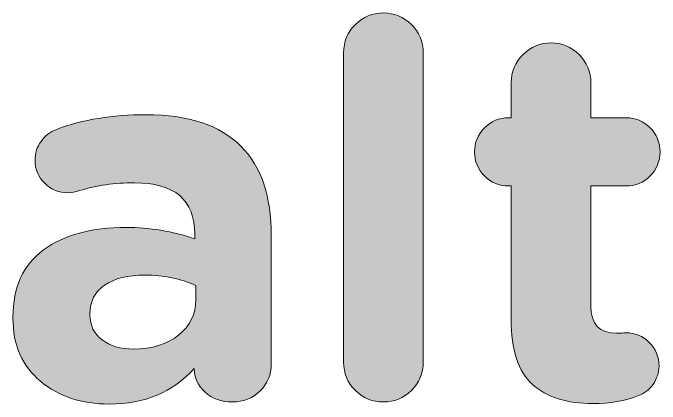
# Model space of a CAD drawing. Header units: inches. Extents: x 10 to 279, y -157 to -9.
# Drawn here: x 224.645 to 228.566, y -133.146 to -130.778 of the extents above; entities that cross this region are included whole.
import ezdxf

# ---------------------------------------------------------------- set-up
doc = ezdxf.new("R2010")
doc.units = ezdxf.units.IN
doc.header["$MEASUREMENT"] = 0
doc.layers.add('Layer 1', color=7, linetype='Continuous')

# ---------------------------------------------------------------- blocks, each defined once
blk = doc.blocks.new('block 55')
at = {"layer": 'Layer 1'}
h = blk.add_hatch(color=7, dxfattribs=at)
h.dxf.hatch_style = 2
edge = h.paths.add_edge_path()
edge.add_spline(control_points=[(226.6487, -132.8925), (226.6487, -132.8925), (226.6487, -131.0192), (226.6487, -131.0192), (226.6487, -130.9515), (226.6725, -130.8943), (226.72, -130.8478), (226.7679, -130.8011), (226.8244, -130.7779), (226.8899, -130.7779), (226.9553, -130.7779), (227.0122, -130.8011), (227.0597, -130.8478), (227.1076, -130.8943), (227.131, -130.9515), (227.131, -131.0192), (227.131, -131.0192), (227.131, -132.8925), (227.131, -132.8925), (227.131, -132.9602), (227.1076, -133.0174), (227.0597, -133.0639), (227.0122, -133.1106), (226.9553, -133.1338), (226.8899, -133.1338), (226.8244, -133.1338), (226.7679, -133.1106), (226.72, -133.0639), (226.6725, -133.0174), (226.6487, -132.9602), (226.6487, -132.8925)], knot_values=[0, 0, 0, 0, 1, 1, 1, 2, 2, 2, 3, 3, 3, 4, 4, 4, 5, 5, 5, 6, 6, 6, 7, 7, 7, 8, 8, 8, 9, 9, 9, 10, 10, 10, 10], degree=3, periodic=1)
h = blk.add_hatch(color=7, dxfattribs=at)
h.dxf.hatch_style = 2
edge = h.paths.add_edge_path()
edge.add_spline(control_points=[(228.1597, -133.1433), (228.0012, -133.1433), (227.8786, -133.1047), (227.7932, -133.0274), (227.7074, -132.9502), (227.6643, -132.8184), (227.6643, -132.632), (227.6643, -132.632), (227.6643, -131.8257), (227.6643, -131.8257), (227.6643, -131.8257), (227.6485, -131.8257), (227.6485, -131.8257), (227.5913, -131.8257), (227.5427, -131.8056), (227.5024, -131.7653), (227.4624, -131.7251), (227.4424, -131.6764), (227.4424, -131.6194), (227.4424, -131.5622), (227.4624, -131.5134), (227.5024, -131.4733), (227.5427, -131.433), (227.5913, -131.4128), (227.6485, -131.4128), (227.6485, -131.4128), (227.6643, -131.4128), (227.6643, -131.4128), (227.6643, -131.4128), (227.6643, -131.2003), (227.6643, -131.2003), (227.6643, -131.1346), (227.6884, -131.078), (227.736, -131.0302), (227.7835, -130.9827), (227.84, -130.9589), (227.9058, -130.9589), (227.9716, -130.9589), (228.0281, -130.9827), (228.0757, -131.0302), (228.1232, -131.078), (228.1473, -131.1346), (228.1473, -131.2003), (228.1473, -131.2003), (228.1473, -131.4128), (228.1473, -131.4128), (228.1473, -131.4128), (228.3599, -131.4128), (228.3599, -131.4128), (228.4171, -131.4128), (228.4656, -131.433), (228.5059, -131.4733), (228.5463, -131.5134), (228.5662, -131.5622), (228.5662, -131.6194), (228.5662, -131.6764), (228.5463, -131.7251), (228.5059, -131.7653), (228.4656, -131.8056), (228.4171, -131.8257), (228.3599, -131.8257), (228.3599, -131.8257), (228.1473, -131.8257), (228.1473, -131.8257), (228.1473, -131.8257), (228.1473, -132.5528), (228.1473, -132.5528), (228.1473, -132.6629), (228.199, -132.7178), (228.3027, -132.7178), (228.3092, -132.7178), (228.3196, -132.7173), (228.3344, -132.7163), (228.3492, -132.7152), (228.3575, -132.7147), (228.3599, -132.7147), (228.4147, -132.7147), (228.4619, -132.7342), (228.5011, -132.7735), (228.5401, -132.8126), (228.56, -132.8596), (228.56, -132.9147), (228.56, -132.9571), (228.5476, -132.9946), (228.5235, -133.0274), (228.4991, -133.0603), (228.4698, -133.083), (228.436, -133.0956), (228.3554, -133.1274), (228.2634, -133.1433), (228.1597, -133.1433)], knot_values=[0, 0, 0, 0, 1, 1, 1, 2, 2, 2, 3, 3, 3, 4, 4, 4, 5, 5, 5, 6, 6, 6, 7, 7, 7, 8, 8, 8, 9, 9, 9, 10, 10, 10, 11, 11, 11, 12, 12, 12, 13, 13, 13, 14, 14, 14, 15, 15, 15, 16, 16, 16, 17, 17, 17, 18, 18, 18, 19, 19, 19, 20, 20, 20, 21, 21, 21, 22, 22, 22, 23, 23, 23, 24, 24, 24, 25, 25, 25, 26, 26, 26, 27, 27, 27, 28, 28, 28, 29, 29, 29, 30, 30, 30, 30], degree=3, periodic=1)
h = blk.add_hatch(color=7, dxfattribs=at)
h.dxf.hatch_style = 2
edge = h.paths.add_edge_path()
edge.add_spline(control_points=[(225.2293, -133.1464), (225.0619, -133.1464), (224.9227, -133.1004), (224.8118, -133.0084), (224.7008, -132.9163), (224.645, -132.7888), (224.645, -132.6257), (224.645, -132.6257), (224.645, -132.6195), (224.645, -132.6195), (224.645, -132.4395), (224.707, -132.3041), (224.8311, -132.2129), (224.9547, -132.122), (225.1211, -132.0765), (225.3309, -132.0765), (225.4725, -132.0765), (225.6114, -132.0998), (225.7468, -132.1463), (225.7468, -132.1463), (225.7468, -132.1177), (225.7468, -132.1177), (225.7468, -131.9103), (225.6252, -131.8066), (225.3816, -131.8066), (225.261, -131.8066), (225.1501, -131.8224), (225.0481, -131.8541), (225.023, -131.8628), (224.9999, -131.8669), (224.9785, -131.8669), (224.9234, -131.8669), (224.8765, -131.8479), (224.8373, -131.8097), (224.798, -131.7716), (224.7787, -131.7251), (224.7787, -131.67), (224.7787, -131.6278), (224.7904, -131.5897), (224.8152, -131.5558), (224.8393, -131.5219), (224.8703, -131.4976), (224.9086, -131.4828), (225.0674, -131.4235), (225.2486, -131.3939), (225.4515, -131.3939), (225.7075, -131.3939), (225.899, -131.4573), (226.0262, -131.5844), (226.1492, -131.7072), (226.2105, -131.8881), (226.2105, -132.1273), (226.2105, -132.1273), (226.2105, -132.902), (226.2105, -132.902), (226.2105, -132.9676), (226.1877, -133.0225), (226.1423, -133.0672), (226.0968, -133.1116), (226.041, -133.1338), (225.9755, -133.1338), (225.9077, -133.1338), (225.8522, -133.1137), (225.8088, -133.0734), (225.7654, -133.0332), (225.7437, -132.9867), (225.7437, -132.9337), (225.7437, -132.9337), (225.7437, -132.9306), (225.7437, -132.9306), (225.6145, -133.0746), (225.4429, -133.1464), (225.2293, -133.1464)], knot_values=[0, 0, 0, 0, 1, 1, 1, 2, 2, 2, 3, 3, 3, 4, 4, 4, 5, 5, 5, 6, 6, 6, 7, 7, 7, 8, 8, 8, 9, 9, 9, 10, 10, 10, 11, 11, 11, 12, 12, 12, 13, 13, 13, 14, 14, 14, 15, 15, 15, 16, 16, 16, 17, 17, 17, 18, 18, 18, 19, 19, 19, 20, 20, 20, 21, 21, 21, 22, 22, 22, 23, 23, 23, 24, 24, 24, 24], degree=3, periodic=1)
edge = h.paths.add_edge_path()
edge.add_spline(control_points=[(225.3754, -132.8131), (225.4877, -132.8131), (225.5787, -132.785), (225.6482, -132.729), (225.7185, -132.6729), (225.753, -132.6014), (225.753, -132.5146), (225.753, -132.5146), (225.753, -132.429), (225.753, -132.429), (225.662, -132.3866), (225.5594, -132.3654), (225.445, -132.3654), (225.3416, -132.3654), (225.26, -132.3855), (225.2007, -132.4257), (225.1415, -132.466), (225.1118, -132.5242), (225.1118, -132.6003), (225.1118, -132.6003), (225.1118, -132.6067), (225.1118, -132.6067), (225.1118, -132.6703), (225.1363, -132.7206), (225.1849, -132.7574), (225.2335, -132.7947), (225.2968, -132.8131), (225.3754, -132.8131)], knot_values=[0, 0, 0, 0, 1, 1, 1, 2, 2, 2, 3, 3, 3, 4, 4, 4, 5, 5, 5, 6, 6, 6, 7, 7, 7, 8, 8, 8, 9, 9, 9, 9], degree=3, periodic=1)
at = {"layer": 'Layer 1', "lineweight": 0}
for points, knots in [([(226.6487, -132.8925), (226.6487, -132.8925), (226.6487, -131.0192), (226.6487, -131.0192), (226.6487, -130.9515), (226.6725, -130.8943), (226.72, -130.8478), (226.7679, -130.8011), (226.8244, -130.7779), (226.8899, -130.7779), (226.9553, -130.7779), (227.0122, -130.8011), (227.0597, -130.8478), (227.1076, -130.8943), (227.131, -130.9515), (227.131, -131.0192), (227.131, -131.0192), (227.131, -132.8925), (227.131, -132.8925), (227.131, -132.9602), (227.1076, -133.0174), (227.0597, -133.0639), (227.0122, -133.1106), (226.9553, -133.1338), (226.8899, -133.1338), (226.8244, -133.1338), (226.7679, -133.1106), (226.72, -133.0639), (226.6725, -133.0174), (226.6487, -132.9602), (226.6487, -132.8925)], [0, 0, 0, 0, 1, 1, 1, 2, 2, 2, 3, 3, 3, 4, 4, 4, 5, 5, 5, 6, 6, 6, 7, 7, 7, 8, 8, 8, 9, 9, 9, 10, 10, 10, 10]), ([(228.1597, -133.1433), (228.0012, -133.1433), (227.8786, -133.1047), (227.7932, -133.0274), (227.7074, -132.9502), (227.6643, -132.8184), (227.6643, -132.632), (227.6643, -132.632), (227.6643, -131.8257), (227.6643, -131.8257), (227.6643, -131.8257), (227.6485, -131.8257), (227.6485, -131.8257), (227.5913, -131.8257), (227.5427, -131.8056), (227.5024, -131.7653), (227.4624, -131.7251), (227.4424, -131.6764), (227.4424, -131.6194), (227.4424, -131.5622), (227.4624, -131.5134), (227.5024, -131.4733), (227.5427, -131.433), (227.5913, -131.4128), (227.6485, -131.4128), (227.6485, -131.4128), (227.6643, -131.4128), (227.6643, -131.4128), (227.6643, -131.4128), (227.6643, -131.2003), (227.6643, -131.2003), (227.6643, -131.1346), (227.6884, -131.078), (227.736, -131.0302), (227.7835, -130.9827), (227.84, -130.9589), (227.9058, -130.9589), (227.9716, -130.9589), (228.0281, -130.9827), (228.0757, -131.0302), (228.1232, -131.078), (228.1473, -131.1346), (228.1473, -131.2003), (228.1473, -131.2003), (228.1473, -131.4128), (228.1473, -131.4128), (228.1473, -131.4128), (228.3599, -131.4128), (228.3599, -131.4128), (228.4171, -131.4128), (228.4656, -131.433), (228.5059, -131.4733), (228.5463, -131.5134), (228.5662, -131.5622), (228.5662, -131.6194), (228.5662, -131.6764), (228.5463, -131.7251), (228.5059, -131.7653), (228.4656, -131.8056), (228.4171, -131.8257), (228.3599, -131.8257), (228.3599, -131.8257), (228.1473, -131.8257), (228.1473, -131.8257), (228.1473, -131.8257), (228.1473, -132.5528), (228.1473, -132.5528), (228.1473, -132.6629), (228.199, -132.7178), (228.3027, -132.7178), (228.3092, -132.7178), (228.3196, -132.7173), (228.3344, -132.7163), (228.3492, -132.7152), (228.3575, -132.7147), (228.3599, -132.7147), (228.4147, -132.7147), (228.4619, -132.7342), (228.5011, -132.7735), (228.5401, -132.8126), (228.56, -132.8596), (228.56, -132.9147), (228.56, -132.9571), (228.5476, -132.9946), (228.5235, -133.0274), (228.4991, -133.0603), (228.4698, -133.083), (228.436, -133.0956), (228.3554, -133.1274), (228.2634, -133.1433), (228.1597, -133.1433)], [0, 0, 0, 0, 1, 1, 1, 2, 2, 2, 3, 3, 3, 4, 4, 4, 5, 5, 5, 6, 6, 6, 7, 7, 7, 8, 8, 8, 9, 9, 9, 10, 10, 10, 11, 11, 11, 12, 12, 12, 13, 13, 13, 14, 14, 14, 15, 15, 15, 16, 16, 16, 17, 17, 17, 18, 18, 18, 19, 19, 19, 20, 20, 20, 21, 21, 21, 22, 22, 22, 23, 23, 23, 24, 24, 24, 25, 25, 25, 26, 26, 26, 27, 27, 27, 28, 28, 28, 29, 29, 29, 30, 30, 30, 30]), ([(225.2293, -133.1464), (225.0619, -133.1464), (224.9227, -133.1004), (224.8118, -133.0084), (224.7008, -132.9163), (224.645, -132.7888), (224.645, -132.6257), (224.645, -132.6257), (224.645, -132.6195), (224.645, -132.6195), (224.645, -132.4395), (224.707, -132.3041), (224.8311, -132.2129), (224.9547, -132.122), (225.1211, -132.0765), (225.3309, -132.0765), (225.4725, -132.0765), (225.6114, -132.0998), (225.7468, -132.1463), (225.7468, -132.1463), (225.7468, -132.1177), (225.7468, -132.1177), (225.7468, -131.9103), (225.6252, -131.8066), (225.3816, -131.8066), (225.261, -131.8066), (225.1501, -131.8224), (225.0481, -131.8541), (225.023, -131.8628), (224.9999, -131.8669), (224.9785, -131.8669), (224.9234, -131.8669), (224.8765, -131.8479), (224.8373, -131.8097), (224.798, -131.7716), (224.7787, -131.7251), (224.7787, -131.67), (224.7787, -131.6278), (224.7904, -131.5897), (224.8152, -131.5558), (224.8393, -131.5219), (224.8703, -131.4976), (224.9086, -131.4828), (225.0674, -131.4235), (225.2486, -131.3939), (225.4515, -131.3939), (225.7075, -131.3939), (225.899, -131.4573), (226.0262, -131.5844), (226.1492, -131.7072), (226.2105, -131.8881), (226.2105, -132.1273), (226.2105, -132.1273), (226.2105, -132.902), (226.2105, -132.902), (226.2105, -132.9676), (226.1877, -133.0225), (226.1423, -133.0672), (226.0968, -133.1116), (226.041, -133.1338), (225.9755, -133.1338), (225.9077, -133.1338), (225.8522, -133.1137), (225.8088, -133.0734), (225.7654, -133.0332), (225.7437, -132.9867), (225.7437, -132.9337), (225.7437, -132.9337), (225.7437, -132.9306), (225.7437, -132.9306), (225.6145, -133.0746), (225.4429, -133.1464), (225.2293, -133.1464)], [0, 0, 0, 0, 1, 1, 1, 2, 2, 2, 3, 3, 3, 4, 4, 4, 5, 5, 5, 6, 6, 6, 7, 7, 7, 8, 8, 8, 9, 9, 9, 10, 10, 10, 11, 11, 11, 12, 12, 12, 13, 13, 13, 14, 14, 14, 15, 15, 15, 16, 16, 16, 17, 17, 17, 18, 18, 18, 19, 19, 19, 20, 20, 20, 21, 21, 21, 22, 22, 22, 23, 23, 23, 24, 24, 24, 24]), ([(225.3754, -132.8131), (225.4877, -132.8131), (225.5787, -132.785), (225.6482, -132.729), (225.7185, -132.6729), (225.753, -132.6014), (225.753, -132.5146), (225.753, -132.5146), (225.753, -132.429), (225.753, -132.429), (225.662, -132.3866), (225.5594, -132.3654), (225.445, -132.3654), (225.3416, -132.3654), (225.26, -132.3855), (225.2007, -132.4257), (225.1415, -132.466), (225.1118, -132.5242), (225.1118, -132.6003), (225.1118, -132.6003), (225.1118, -132.6067), (225.1118, -132.6067), (225.1118, -132.6703), (225.1363, -132.7206), (225.1849, -132.7574), (225.2335, -132.7947), (225.2968, -132.8131), (225.3754, -132.8131)], [0, 0, 0, 0, 1, 1, 1, 2, 2, 2, 3, 3, 3, 4, 4, 4, 5, 5, 5, 6, 6, 6, 7, 7, 7, 8, 8, 8, 9, 9, 9, 9])]:
    blk.add_open_spline(points, degree=3, knots=knots, dxfattribs=at)

msp = doc.modelspace()

# ---------------------------------------------------------------- block references
at = {"layer": 'Layer 1'}
msp.add_blockref('block 55', (0, 0), dxfattribs=at)

doc.saveas('drawing.dxf')
